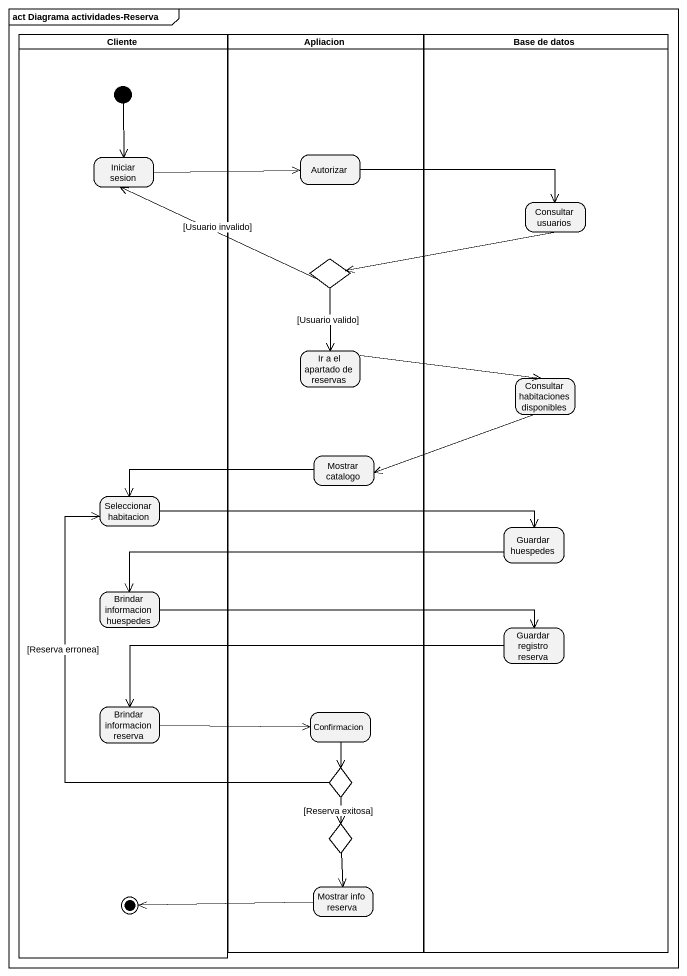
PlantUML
@startuml
mainframe act Diagrama actividades-Reserva
hide empty description
state Cliente <<partition>> {
  state "Iniciar sesion" as Iniciar_sesion
  state "Seleccionar habitacion" as Seleccionar_habitacion
  state "Brindar informacion huespedes" as Brindar_informacion
  state "Brindar informacion reserva" as Brindar_informacion_reserva
  state final1 <<end>>
  [*] --> Iniciar_sesion
}
state Apliacion <<partition>> {
  state Autorizar
  state choice1 <<choice>>
  state "Ir a el apartado de reservas" as Ir_a_el_apartado_de_reservas
  state "Mostrar catalogo" as Mostrar_catalogo
  state Confirmacion
  state choice2 <<choice>>
  state choice3 <<choice>>
  state "Mostrar info reserva" as Mostrar_info_reserva
}
state "Base de datos" as Base_de_datos <<partition>> {
  state "Consultar usuarios" as Consultar_usuarios
  state "Consultar habitaciones disponibles" as Consultar_habitaciones
  state "Guardar huespedes" as Guardar_huespedes
  state "Guardar registro reserva" as Guardar_registro_reserva
}
Iniciar_sesion -right-> Autorizar
Autorizar -right-> Consultar_usuarios
Consultar_usuarios -left-> choice1
choice1 -left-> Iniciar_sesion : [Usuario invalido]
choice1 --> Ir_a_el_apartado_de_reservas : [Usuario valido]
Ir_a_el_apartado_de_reservas -right-> Consultar_habitaciones
Consultar_habitaciones -left-> Mostrar_catalogo
Mostrar_catalogo -left-> Seleccionar_habitacion
Seleccionar_habitacion -right-> Guardar_huespedes
Guardar_huespedes -left-> Brindar_informacion
Brindar_informacion -right-> Guardar_registro_reserva
Guardar_registro_reserva -left-> Brindar_informacion_reserva
Brindar_informacion_reserva -right-> Confirmacion
Confirmacion --> choice2
choice2 -up-> Seleccionar_habitacion : [Reserva erronea]
choice2 --> choice3 : [Reserva exitosa]
choice3 --> Mostrar_info_reserva
Mostrar_info_reserva -left-> final1
@enduml
